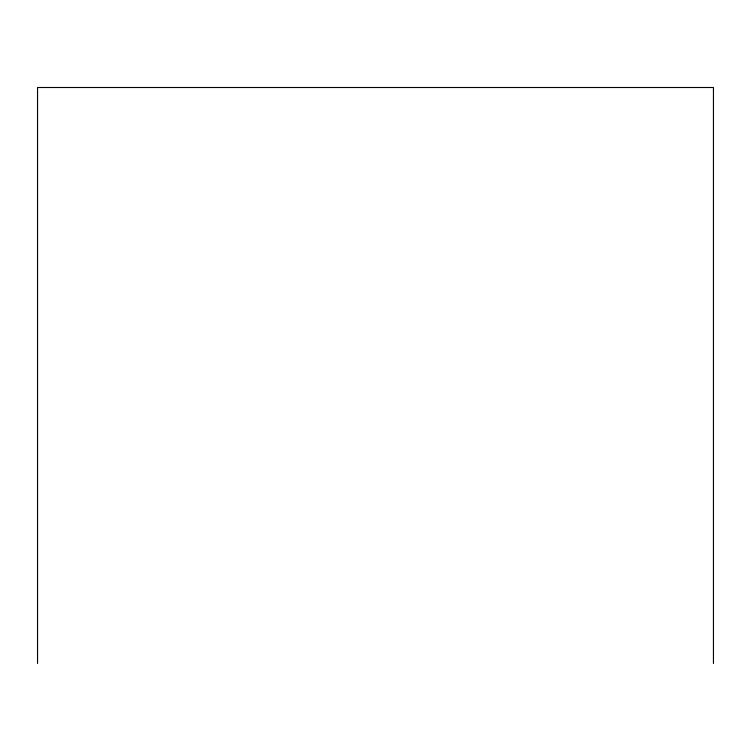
<?xml version="1.0" encoding="UTF-8"?>
<svg xmlns="http://www.w3.org/2000/svg" width="751" height="751" viewBox="0 0 751 751"><rect width="100%" height="100%" fill="white"/><g stroke="black" fill="none" stroke-linecap="round" stroke-linejoin="round"><path stroke-width="1.13" d="M713.45 663.49L713.45 87.51L37.55 87.51L37.55 663.49"/></g></svg>
